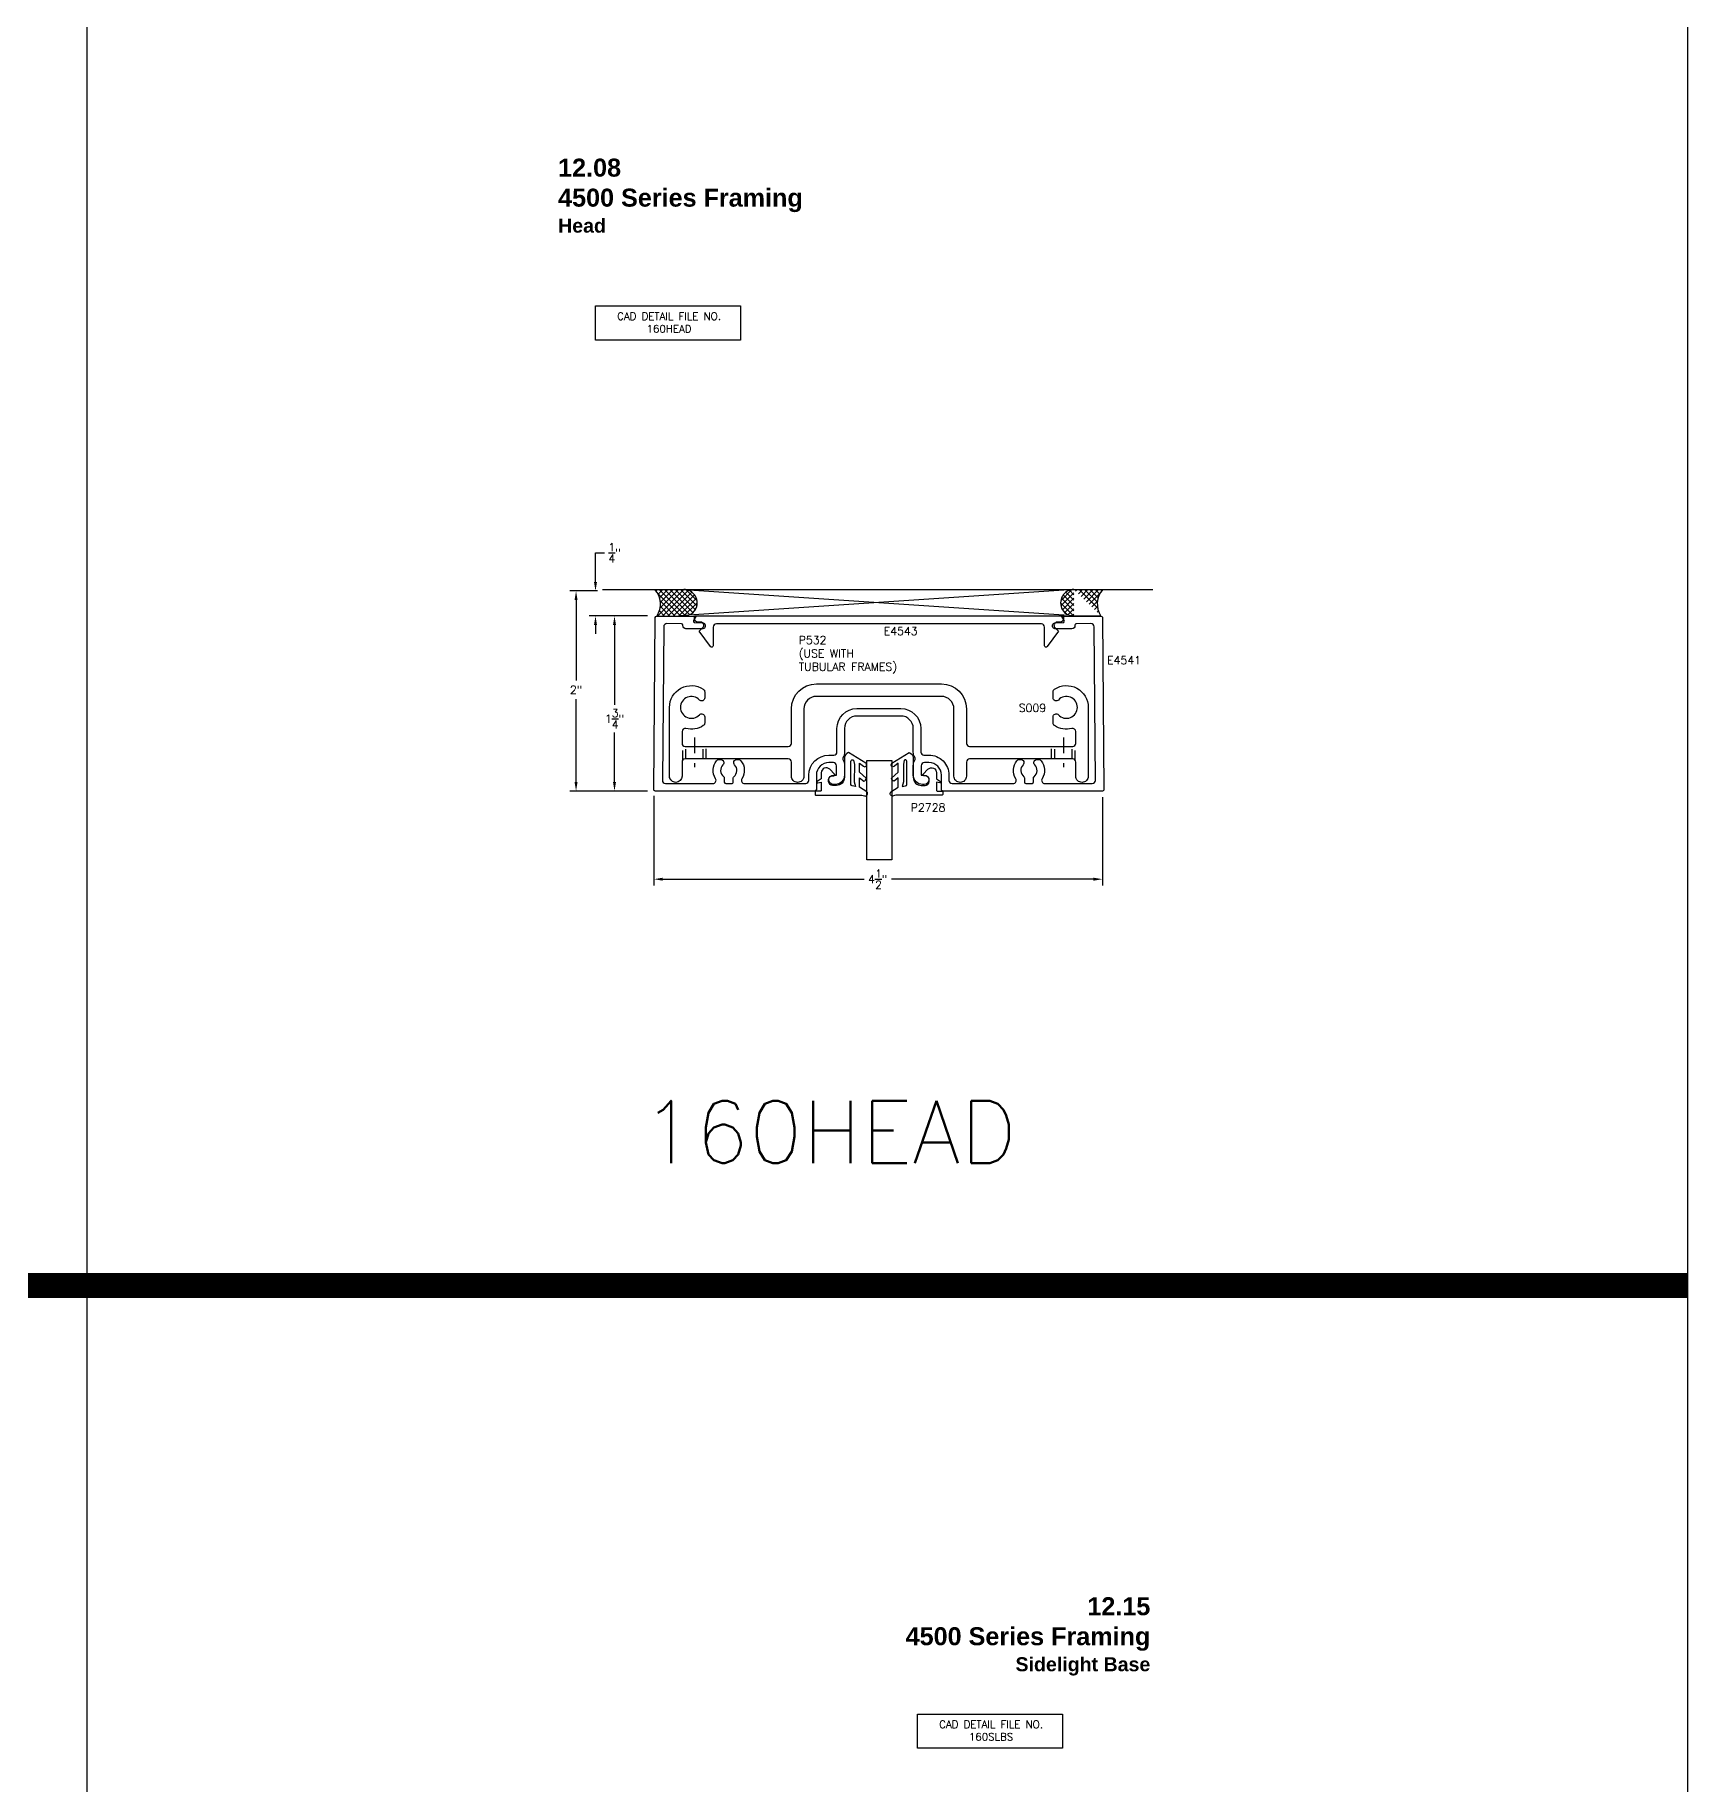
# Model space of a CAD drawing. Extents: x 0 to 139, y 0 to 75.
# Drawn here: x 122.39 to 139.03, y 39.88 to 57.38 of the extents above; entities that cross this region are included whole.
import ezdxf

# ---------------------------------------------------------------- set-up
doc = ezdxf.new("R2010")
doc.units = 0
doc.header["$MEASUREMENT"] = 0
doc.header["$PDMODE"] = 3
doc.linetypes.add('CENTER', pattern=[2, 1.25, -0.25, 0.25, -0.25])
doc.linetypes.add('HIDDEN', pattern=[0.375, 0.25, -0.125])
doc.layers.get('DEFPOINTS').update_dxf_attribs({"linetype": 'CONTINUOUS'})
for name, color, linetype in [('R-ANNO-DIMS', 3, 'CONTINUOUS'), ('R-ANNO-TEXT', 6, 'CONTINUOUS'), ('R-DET1', 4, 'CONTINUOUS'), ('R-DET2', 2, 'CONTINUOUS'), ('R-DET3', 5, 'CONTINUOUS'), ('R-OTLN', 1, 'CONTINUOUS'), ('TITLE', 7, 'CONTINUOUS')]:
    doc.layers.add(name, color=color, linetype=linetype)
doc.styles.get("Standard").update_dxf_attribs({"font": 'simplex'})
doc.dimstyles.new('1X', dxfattribs={"dimscale": 0, "dimtxt": 0.08, "dimasz": 0.09, "dimexe": 0.0625, "dimexo": 0.0625, "dimgap": 0.045, "dimtad": 0, "dimtih": 1, "dimtoh": 1, "dimdec": 4, "dimzin": 4, "dimtxsty": 'STANDARD', "dimcen": 0, "dimazin": 3, "dimtfac": 1, "dimtdec": 4, "dimtofl": 0, "dimtmove": 0, "dimatfit": 3, "dimtolj": 1, "dimtzin": 4})

# ---------------------------------------------------------------- blocks, each defined once
blk = doc.blocks.new('*D85')
at = {"layer": 'DEFPOINTS', "color": 0}
for p in [(128.074930719824, 51.82235496184064), (127.9918811574224, 51.57235496184064), (128.574930719824, 51.57235496184064)]:
    blk.add_point(p, dxfattribs=at)
at = {"layer": 'R-ANNO-DIMS', "color": 0}
for p, q in [((127.9918811574224, 51.91235496184064), (127.9918811574224, 52.20435496184061)), ((127.9918811574224, 52.20435496184061), (128.0818811574224, 52.20435496184061)), ((128.012430719824, 51.82235496184064), (127.9293811574224, 51.82235496184064)), ((128.512430719824, 51.57235496184064), (127.9293811574224, 51.57235496184064)), ((127.9918811574224, 51.48235496184063), (127.9918811574224, 51.39235496184064))]:
    blk.add_line(p, q, dxfattribs=at)
for points in [[(127.9768811574224, 51.91235496184064), (128.0068811574224, 51.91235496184064), (127.9918811574224, 51.82235496184064)], [(127.9768811574224, 51.48235496184063), (128.0068811574224, 51.48235496184063), (127.9918811574224, 51.57235496184064)]]:
    blk.add_solid(points, dxfattribs=at)
at = {"layer": 'R-ANNO-DIMS', "color": 0, "insert": (128.1821192526605, 52.20435496184064), "char_height": 0.08, "attachment_point": 5}
blk.add_mtext('\\A1;{\\H1.000000x;\\S1/4;}"', dxfattribs=at)
blk = doc.blocks.new('*D86')
at = {"layer": 'DEFPOINTS', "color": 0}
for p in [(128.074930719824, 51.82235496184064), (127.7977282077446, 49.82235496184064), (128.574930719824, 49.82235496184064)]:
    blk.add_point(p, dxfattribs=at)
at = {"layer": 'R-ANNO-DIMS', "color": 0}
for p, q in [((128.012430719824, 51.82235496184064), (127.7352282077446, 51.82235496184064)), ((127.7977282077446, 51.73235496184063), (127.7977282077446, 50.92601433000623)), ((127.7977282077446, 49.91235496184064), (127.7977282077446, 50.74077623476814)), ((128.512430719824, 49.82235496184064), (127.7352282077446, 49.82235496184064))]:
    blk.add_line(p, q, dxfattribs=at)
for points in [[(127.7827282077446, 51.73235496184063), (127.8127282077446, 51.73235496184063), (127.7977282077446, 51.82235496184064)], [(127.7827282077446, 49.91235496184064), (127.8127282077446, 49.91235496184064), (127.7977282077446, 49.82235496184064)]]:
    blk.add_solid(points, dxfattribs=at)
at = {"layer": 'R-ANNO-DIMS', "color": 0, "insert": (127.7977282077446, 50.83339528238721), "char_height": 0.08, "attachment_point": 5}
blk.add_mtext('\\A1;2"', dxfattribs=at)
blk = doc.blocks.new('*D87')
at = {"layer": 'DEFPOINTS', "color": 0}
for p in [(128.574930719824, 51.57235496184064), (128.1817921333065, 49.82235496184064), (128.574930719824, 49.82235496184064)]:
    blk.add_point(p, dxfattribs=at)
at = {"layer": 'R-ANNO-DIMS', "color": 0}
for p, q in [((128.512430719824, 51.57235496184064), (128.1192921333065, 51.57235496184064)), ((128.1817921333065, 51.48235496184063), (128.1817921333065, 50.68308754423388)), ((128.1817921333065, 49.91235496184064), (128.1817921333065, 50.40642087756721)), ((128.512430719824, 49.82235496184064), (128.1192921333065, 49.82235496184064))]:
    blk.add_line(p, q, dxfattribs=at)
for points in [[(128.1667921333065, 51.48235496184063), (128.1967921333064, 51.48235496184063), (128.1817921333065, 51.57235496184064)], [(128.1667921333065, 49.91235496184064), (128.1967921333064, 49.91235496184064), (128.1817921333065, 49.82235496184064)]]:
    blk.add_solid(points, dxfattribs=at)
at = {"layer": 'R-ANNO-DIMS', "color": 0, "insert": (128.1817921333065, 50.54475421090056), "char_height": 0.08, "attachment_point": 5}
blk.add_mtext('\\A1;1{\\H1.000000x;\\S3/4;}"', dxfattribs=at)
blk = doc.blocks.new('*D88')
at = {"layer": 'DEFPOINTS', "color": 0}
for p in [(128.574931290978, 49.83748585987311), (133.0596677714387, 49.82235496184064), (133.0596677714387, 48.94054802505374)]:
    blk.add_point(p, dxfattribs=at)
at = {"layer": 'R-ANNO-DIMS', "color": 0}
for p, q in [((128.574931290978, 49.77498585987311), (128.574931290978, 48.87804802505374)), ((133.0596677714387, 49.75985496184064), (133.0596677714387, 48.87804802505374)), ((128.664931290978, 48.94054802505374), (130.6766847409968, 48.94054802505374)), ((132.9696677714387, 48.94054802505374), (130.949541883854, 48.94054802505374))]:
    blk.add_line(p, q, dxfattribs=at)
for points in [[(128.664931290978, 48.95554802505374), (128.664931290978, 48.92554802505374), (128.574931290978, 48.94054802505374)], [(132.9696677714387, 48.95554802505374), (132.9696677714387, 48.92554802505374), (133.0596677714387, 48.94054802505374)]]:
    blk.add_solid(points, dxfattribs=at)
at = {"layer": 'R-ANNO-DIMS', "color": 0, "insert": (130.8131133124254, 48.94054802505374), "char_height": 0.08, "attachment_point": 5}
blk.add_mtext('\\A1;4{\\H1.000000x;\\S1/2;}"', dxfattribs=at)
blk = doc.blocks.new('P2728_GASKET')
at = {"layer": 'R-DET2'}
blk.add_lwpolyline([(86.46120887807864, 33.36219521883176), (86.56695216630744, 33.53666553802076, 0.3019516463074474), (86.51966420040158, 33.57666553802077), (86.31966420040156, 33.57666553802077, -0.4142135623730898), (86.23966420040155, 33.65666553802077), (86.23966420040155, 33.69501229106007, -0.3888787318530045), (86.27617797069165, 33.73486007898374), (86.29217797069167, 33.73625989760016, -0.4400105308918127), (86.33566420040155, 33.69641210967649), (86.33566420040155, 33.6824173301445, 0.6681786379192799), (86.35273526821344, 33.67534626233263), (86.40099772158253, 33.72360871570175, 0.6681786379193067), (86.3656423825232, 33.80896405476107), (86.3067926645589, 33.80896405476108), (86.2786528178221, 33.84859891312593, 0.8363234174214557), (86.26440227720535, 33.841897084188), (86.2732266558444, 33.80896405476108), (86.18935302444187, 33.80896405476108, -0.4142135623730351), (86.18335302444187, 33.81496405476108), (86.18335302444187, 33.86496405476107, 0.4142135623729624), (86.17735302444187, 33.87096405476107), (86.14935302444188, 33.87096405476107, 0.4142135623731173), (86.14335302444188, 33.86496405476107), (86.14335302444188, 33.42685783899402, -0.0832448763698527), (86.13517605223807, 33.37803456360661), (86.13517605223807, 33.37803456360661)], format="xyb", dxfattribs=at)
for points in [[(86.17376648040387, 33.35213522214821), (86.22317980650918, 33.42576185912512), (86.3142817831119, 33.42576185912515), (86.28331557857253, 33.38398146192836)], [(86.31266951783415, 33.35867077392468), (86.37051938630334, 33.42576185912515), (86.46233330369903, 33.42576185912515), (86.43060390672854, 33.38772536743917)]]:
    blk.add_lwpolyline(points, dxfattribs=at)
blk.add_lwpolyline([(86.2345827166145, 33.49883513619245, -0.3723118187145701), (86.24942498206737, 33.51166553802077), (86.47966420040156, 33.51166553802073, -0.6681786379192552), (86.49027080211935, 33.48605893630293), (86.44750440106365, 33.47764394220199), (86.27373535506281, 33.4782926751697), (86.22962465859099, 33.4649169598794)], format="xyb", close=True, dxfattribs=at)
at = {"layer": 'R-DET2', "ltscale": 0.1}
for centre, radius, start, end in [((86.15713707609189, 33.36905699157472), 0.02372516318795879, 157.7654673987586, 314.5007368954716), ((86.31266951783415, 33.38834765740523), 0.02967688348053703, 188.4603214230434, 270), ((86.44600966314785, 33.37508409179478), 0.0199283511803879, 139.7021898398144, 319.7021898385545)]:
    blk.add_arc(centre, radius, start, end, dxfattribs=at)

msp = doc.modelspace()

# ---------------------------------------------------------------- hatches: boundary and pattern name
at = {"layer": 'R-DET3'}
h = msp.add_hatch(dxfattribs=at)
h.set_pattern_fill('ANSI37', color=256, scale=0.3, angle=90, style=0)
h.set_pattern_definition([(44.99999999999999, (125.7027396501865, 44.84640092135556), (0.02651650429449553, -0.02651650429449553), []), (315, (125.7027396501865, 44.84640092135556), (-0.02651650429449553, -0.02651650429449553), [])])
edge = h.paths.add_edge_path()
edge.add_line((128.5861759453405, 51.83754960449622), (128.8746812387893, 51.83727941219856))
edge.add_line((128.6050701115995, 51.57215742917046), (128.8746812387893, 51.56980456850856))
edge.add_arc((128.8746812387892, 51.70354199035356), 0.1337374218449998, 269.0000000000347, 450.000000000273)
edge.add_arc((128.4252399460363, 51.69272336912547), 0.216506430213313, 326.1603861069982, 401.984032976485)
h = msp.add_hatch(dxfattribs=at)
h.set_pattern_fill('ANSI37', color=256, scale=0.3, angle=90, style=0)
h.set_pattern_definition([(135, (135.9468588410762, 44.84640092135556), (-0.02651650429449553, -0.02651650429449553), []), (225, (135.9468588410762, 44.84640092135556), (0.02651650429449553, -0.02651650429449553), [])])
edge = h.paths.add_edge_path()
edge.add_line((133.0634225459222, 51.83754960449621), (132.7749172524735, 51.83727941219855))
edge.add_line((133.0445283796632, 51.57215742917046), (132.7749172524734, 51.56980456850856))
edge.add_arc((132.7749172524734, 51.70354199035356), 0.1337374218449998, 89.99999999972698, 270.9999999999653, ccw=False)
edge.add_arc((133.2243585452264, 51.69272336912547), 0.216506430213313, 138.0159670235149, 213.8396138930017, ccw=False)

# ---------------------------------------------------------------- linework, layer by layer
at = {"layer": 'R-ANNO-TEXT'}
for points in [[(127.9903681733036, 54.67231087037147), (129.4418481162988, 54.67231087037147), (129.4418481162988, 54.33024803086753), (127.9903681733036, 54.33024803086753)], [(131.2093399918245, 40.59357805692304), (132.6608199348198, 40.59357805692304), (132.6608199348198, 40.2515152174191), (131.2093399918245, 40.2515152174191)]]:
    msp.add_lwpolyline(points, close=True, dxfattribs=at)
at = {"layer": 'R-DET1', "color": 4, "linetype": 'CONTINUOUS'}
for points in [[(130.824930569824, 51.49235492184064), (129.199930519824, 51.49235486184064, 0.4142135623730951), (129.168930519824, 51.46135486184064), (129.168930519824, 51.27535486184064, -0.7221456320396887), (129.141897519824, 51.26639876184064), (129.027930519824, 51.41951336184064), (129.065851519824, 51.45743466184064, 0.668184623559297), (129.043931519824, 51.51035492184064), (129.011930519824, 51.51035492184064, -0.4142164072367515), (128.980930519824, 51.54135482184064), (128.980930519824, 51.57235496184064), (130.824930569824, 51.57235496184064), (132.668930619824, 51.57235496184064), (132.668930619824, 51.54135482184064, -0.4142164072367515), (132.637930619824, 51.51035492184064), (132.605929619824, 51.51035492184064, 0.668184623559297), (132.584009619824, 51.45743466184064), (132.621930619824, 51.41951336184064), (132.507963619824, 51.26639876184064, -0.7221456320396887), (132.480930619824, 51.27535486184064), (132.480930619824, 51.46135486184064, 0.4142135623730951), (132.449930619824, 51.49235486184064)], [(131.574930719824, 50.64348441179787, 0.414213562373095), (131.449930719824, 50.76848441179787), (130.199930719824, 50.76848441179787, 0.414213562373095), (130.074930719824, 50.64348441179787), (130.074930719824, 49.97048430179787, -0.4188549800774702), (130.011930719824, 49.90848428944614, -0.4142137040956277), (129.9499307174723, 49.97048432179788), (129.949930719824, 50.11148431179787, 0.414213562373095), (129.918930719824, 50.14248431179787), (128.887930719824, 50.14248431179787, 0.414213562373095), (128.856930719824, 50.11148431179787), (128.856930719824, 49.97048424179788, -0.4142133261689057), (128.794930719824, 49.90848429179785, -0.4188549854592059), (128.7319307174723, 49.97048429179787), (128.731930719824, 50.65848441179787, -0.596856462704052), (129.069695719824, 50.84063881179787, -0.2524668361145309), (129.0836653318835, 50.81473601179788), (129.083664719824, 50.75359361179787, -0.6723613123645654), (129.0304945366403, 50.73192850996946, 2.579029645452664), (129.030493719824, 50.58504081179788, -0.6723613123645642), (129.083665861869, 50.56337491179787), (129.083664719824, 50.50223251179787, -0.2524668361145303), (129.0696953835819, 50.4763302232254, -0.2137795679637357), (128.8957427306184, 50.44752035325034, 0.4909563850704222), (128.856930719824, 50.41752071179788), (128.856930819824, 50.29848431179788, 0.414213562373095), (128.887930719824, 50.26748441179787), (129.918930719824, 50.26748431179787, 0.414213562373095), (129.949930719824, 50.29848431179787), (129.949930719824, 50.64348441179787, -0.414213562373095), (130.199930719824, 50.89348441179787), (131.449930719824, 50.89348441179787, -0.414213562373095), (131.699930719824, 50.64348441179787), (131.699930819824, 50.29848431179787, 0.414213562373095), (131.730930719824, 50.26748441179787), (132.761931019824, 50.26748431179787, 0.414213562373095), (132.792931019824, 50.29848431179787), (132.7929310525906, 50.41752071179776, 0.4909592906827637), (132.754118719824, 50.44752031179787, -0.2137748691319198), (132.580165419824, 50.47632971179787, -0.2524618184499535), (132.5661961232058, 50.50223251179787), (132.566196119824, 50.56337491179787, -0.6723604939418244), (132.6193679693846, 50.58504076250959, 2.581069989975575), (132.619368019824, 50.73192771179788, -0.6723604939418252), (132.5661960493012, 50.75359361179787), (132.566196019824, 50.81473601179788, -0.2524584205091138), (132.5801654179661, 50.8406388146236, -0.5968566468199359), (132.9179307494281, 50.65848431179788), (132.917930848824, 49.97048429179787, -0.4142137040956223), (132.855930819824, 49.90848429279788, -0.4188566839400316), (132.7929304474723, 49.97048429179787), (132.792931019824, 50.11148431179787, 0.414213562373095), (132.761931019824, 50.14248431179787), (131.730930719824, 50.14248431179787, 0.414213562373095), (131.699930719824, 50.11148431179787), (131.699930719824, 49.97048430179787, -0.4142136096139375), (131.637930719824, 49.90848429179788, -0.4188549854594484), (131.5749307174723, 49.97048429179787)]]:
    msp.add_lwpolyline(points, format="xyb", close=True, dxfattribs=at)
at = {"layer": 'R-DET2'}
msp.add_lwpolyline([(130.9545252471348, 50.12808484618255), (130.9545252471348, 49.13409892545273), (130.7045252471348, 49.13409892545273), (130.7045252471348, 50.12808484618255), (130.9545252471348, 50.12808484618255)], close=True, dxfattribs=at)
at = {"layer": 'R-DET3'}
for p, q in [((128.062453229085, 51.8375555986795), (133.562453229085, 51.8375555986795)), ((132.7749172524741, 51.83727941219855), (128.824930719824, 51.57235496184064)), ((128.8746812387886, 51.83727941219855), (132.824930719824, 51.57235496184064)), ((128.6050701115995, 51.57215742917046), (128.8746812387892, 51.56980456850856)), ((133.0445283796632, 51.57215742917046), (132.7749172524734, 51.56980456850856))]:
    msp.add_line(p, q, dxfattribs=at)
at = {"layer": 'R-DET3', "linetype": 'HIDDEN', "ltscale": 0.125}
for p, q in [((128.8634305189999, 50.12773600337063), (128.8634305189999, 50.28224110477415)), ((128.8944305189999, 50.14218610372785), (128.8944305189999, 50.26779097838845)), ((129.0674305189999, 50.14218610372785), (129.0674305189999, 50.26667943220712)), ((129.0984305189999, 50.14329764990917), (129.0984305189999, 50.26667943220712)), ((132.5514309206481, 50.14329764990917), (132.5514309206481, 50.26667943220712)), ((132.5824309206481, 50.14218610372785), (132.5824309206481, 50.26667943220712)), ((132.7554309206481, 50.14218610372785), (132.7554309206481, 50.26779097838845)), ((132.7864309206481, 50.12773600337063), (132.7864309206481, 50.28224110477415))]:
    msp.add_line(p, q, dxfattribs=at)
at = {"layer": 'R-DET3', "linetype": 'CENTER', "ltscale": 0.125}
for p, q in [((128.9809305189999, 50.35664776937702), (128.9809305189999, 50.05964776937702)), ((132.6689309206481, 50.35664776937702), (132.6689309206481, 50.05964776937702))]:
    msp.add_line(p, q, dxfattribs=at)
at = {"layer": 'R-DET3'}
for centre, radius, start, end in [((128.4252399460363, 51.69272336912547), 0.216506430213313, 326.160386106998, 41.98403297648552), ((128.8746812387892, 51.70354199035356), 0.1337374218449998, 269.0000000000349, 90.00000000027273), ((132.7749172524734, 51.70354199035356), 0.1337374218449998, 89.99999999972724, 270.9999999999652), ((133.2243585452264, 51.69272336912547), 0.216506430213313, 138.0159670235153, 213.8396138930015)]:
    msp.add_arc(centre, radius, start, end, dxfattribs=at)
at = {"layer": 'R-OTLN'}
msp.add_lwpolyline([(132.16678337499, 49.89735496184063, 0.5909725436546284), (132.192978484434, 49.94493254433077, -0.3197963228616487), (132.2028965024662, 50.12569808871572, -0.2280725891363113), (132.2271207154163, 50.13735416184076), (132.2437431814958, 50.13735416184083, -0.6617484582739888), (132.2663688941959, 50.0844518992464, 0.4407990932537782), (132.2741742557667, 49.965124481944, -0.22773484967621), (132.2797992456314, 49.95341511881176), (132.2797992456314, 49.91235496184063, 0.414213562373095), (132.2947992456313, 49.89735496184063), (132.3547992456313, 49.89735496184063, 0.4142135623730949), (132.3697992456314, 49.91235496184063), (132.3697992456314, 49.95341511881176, -0.2277348496762187), (132.375424235496, 49.96512448194399, 0.440797030973145), (132.3832292456314, 50.08445236184063, -0.6608515552043351), (132.4057762456314, 50.13735416184063), (132.4224777942129, 50.13735416184063, -0.2280737748820374), (132.4467020943742, 50.1256979795015, -0.3197947314033369), (132.4566198143579, 49.94493251114817, 0.5909721163654706), (132.4828149448015, 49.89735496184063), (132.9578697805528, 49.89735496184063, 0.416771853805443), (132.9888686001678, 49.92862548444108), (132.9754560578116, 51.46555060784078, 0.4142135623730992), (132.9441867155961, 51.49627890485532), (132.7995652225491, 51.49501681220579, 0.4142135623731124), (132.7846966917356, 51.47988648532735), (132.784722872302, 51.47688648956235), (132.7847315982267, 51.47588659763662, -0.4142135623730784), (132.7540033012122, 51.44461725542118), (132.591636484402, 51.44320024167499, -1.000028389141318), (132.591095438503, 51.50519796090192), (132.6644849989484, 51.50583842189315, 0.5773505075162317), (132.6772785328793, 51.52845093542423), (132.6535432677451, 51.5687453537906), (133.0445283796632, 51.57215742917046, -0.414213562373095), (133.0596587065417, 51.55728889835697), (133.0746672002847, 49.83748585987311, -0.4167718538054315), (133.0596677714387, 49.82235496184064), (131.4647992456314, 49.82235496184063, -0.4142135623730863), (131.4497992456313, 49.83735496184063), (131.4497992456313, 49.98137411681897, 0.414213562373095), (131.3247992456313, 50.10637411681897), (131.2798309915283, 50.10637411681897, 0.4142135623730867), (131.2488309915283, 50.07537411681897), (131.2488309915283, 49.98137411681897), (131.2783309915283, 49.98137411681897, -1.000000000000038), (131.2783309915283, 49.88837411681897), (131.2618309915283, 49.88837411681897, -0.414213562373095), (131.1688309915284, 49.98137411681897), (131.1688309915284, 50.07537411681898, -0.1278571642060013), (131.1828843037119, 50.12943278607209, 0.2624767065395384), (131.1827410628762, 50.15988178365649, -0.1302484653944442), (131.1688309915284, 50.21237411681897), (131.1688309915284, 50.44735496184064, 0.414213562373095), (131.0438309915284, 50.57235496184064), (130.8247992456313, 50.57235496184064), (130.6057674997344, 50.57235496184064, 0.414213562373095), (130.4807674997344, 50.44735496184064), (130.4807674997344, 50.21237411681897, -0.1302484653944463), (130.4668574283865, 50.15988178365648, 0.2624767065395306), (130.4667141875508, 50.12943278607209, -0.1278571642060004), (130.4807674997344, 50.07537411681897), (130.4807674997344, 49.98137411681897, -0.414213562373095), (130.3877674997343, 49.88837411681897), (130.3712674997344, 49.88837411681897, -1.000000000000038), (130.3712674997344, 49.98137411681897), (130.4007674997343, 49.98137411681897), (130.4007674997343, 50.07537411681897, 0.4142135623730867), (130.3697674997343, 50.10637411681897), (130.3247992456313, 50.10637411681897, 0.414213562373095), (130.1997992456313, 49.98137411681897), (130.1997992456313, 49.83735496184064, -0.4142135623730862), (130.1847992456314, 49.82235496184064), (128.589930719824, 49.82235496184064, -0.4167718538054315), (128.574931290978, 49.83748585987311), (128.589939784721, 51.55728889835697, -0.414213562373095), (128.6050701115995, 51.57215742917046), (128.9960552235175, 51.5687453537906), (128.9723199583834, 51.52845093542423, 0.5773505075162317), (128.9851134923143, 51.50583842189315), (129.0585030527597, 51.50519796090192, -1.000028389141318), (129.0579620068607, 51.44320024167499), (128.8955951900506, 51.44461725542118, -0.4142135623730783), (128.864866893036, 51.47588659763662), (128.8648756189606, 51.47688648956235), (128.864901799527, 51.47988648532735, 0.4142135623731125), (128.8500332687136, 51.49501681220579), (128.7054117756666, 51.49627890485532, 0.4142135623730909), (128.6741424334511, 51.46555060784078), (128.6607298910949, 49.92862548444109, 0.416771853805443), (128.6917287107099, 49.89735496184064), (129.1657835464612, 49.89735496184064, 0.590972116365482), (129.1919786769048, 49.94493251114817, -0.3197947314033392), (129.2018963968885, 50.1256979795015, -0.2280737748820351), (129.2261206970498, 50.13735416184063), (129.2428222456313, 50.13735416184063, -0.6608515552043351), (129.2653692456313, 50.08445236184064, 0.440797030973145), (129.2731742557667, 49.965124481944, -0.2277348496762189), (129.2787992456313, 49.95341511881176), (129.2787992456313, 49.91235496184064, 0.4142135623731037), (129.2937992456313, 49.89735496184064), (129.3537992456313, 49.89735496184064, 0.414213562373095), (129.3687992456314, 49.91235496184064), (129.3687992456314, 49.95341511881176, -0.22773484967621), (129.374424235496, 49.965124481944, 0.4407990932537783), (129.3822295970668, 50.0844518992464, -0.6617484582739889), (129.4048553097669, 50.13735416184084), (129.4214777758464, 50.13735416184077, -0.2280725891363071), (129.4457019887965, 50.12569808871572, -0.3197963228616394), (129.4556200068287, 49.94493254433078, 0.5909725436546185), (129.4818151162727, 49.89735496184064), (130.0937992456313, 49.89735496184063, 0.4142135623730992), (130.1247992456314, 49.92835496184064), (130.1247992456314, 49.98137411681897, -0.4142135623731029), (130.3247992456313, 50.18137411681897), (130.3747674997344, 50.18137411681897, 0.4142135623730969), (130.4057674997343, 50.21237411681897), (130.4057674997344, 50.44735496184064, -0.414213562373095), (130.6057674997344, 50.64735496184064), (130.8247992456313, 50.64735496184063), (131.0438309915284, 50.64735496184064, -0.414213562373095), (131.2438309915283, 50.44735496184064), (131.2438309915283, 50.21237411681897, 0.4142135623730967), (131.2748309915283, 50.18137411681897), (131.3247992456313, 50.18137411681897, -0.4142135623731052), (131.5247992456314, 49.98137411681897), (131.5247992456314, 49.92835496184064, 0.4142135623730992), (131.5557992456313, 49.89735496184063)], format="xyb", close=True, dxfattribs=at)
at = {"layer": 'TITLE'}
for p, q in [((122.9080004981786, 74.87895019504157), (122.9080004981786, 14.87895019504157)), ((138.9080004981786, 69.87895019504157), (138.9080004981786, 5.250000000000028))]:
    msp.add_line(p, q, dxfattribs=at)
at = {"layer": 'TITLE', "const_width": 0.25}
msp.add_lwpolyline([(0.25, 44.87895019504157), (138.9080004981786, 44.87895019504157)], dxfattribs=at)

# ---------------------------------------------------------------- block references
at = {"layer": 'R-DET2', "rotation": 89.99999999999993}
msp.add_blockref('P2728_GASKET', (164.057433037755, -36.36099806260142), dxfattribs=at)
at = {"layer": 'R-DET2', "xscale": -1, "rotation": 270}
msp.add_blockref('P2728_GASKET', (97.59210196171355, -36.36099806260125), dxfattribs=at)

# ---------------------------------------------------------------- texts
at = {"layer": 'R-ANNO-TEXT', "char_height": 0.075, "width": 1.875, "attachment_point": 2}
for s, insert in [('CAD DETAIL FILE NO.\\P160HEAD', (128.7270504351304, 54.60672811918765)), ('CAD DETAIL FILE NO.\\P160SLBS', (131.9460222536513, 40.52799530573922))]:
    msp.add_mtext(s, dxfattribs=dict(at, insert=insert))
at = {"layer": 'R-ANNO-TEXT', "char_height": 0.08, "attachment_point": 1}
for s, insert in [('E4543', (130.8730808543083, 51.46130254387576)), ('P532\\P(USE WITH\\PTUBULAR FRAMES)', (130.0227832102763, 51.37172330227384)), ('\\A1;E4541', (133.1058346896424, 51.16952951440815)), ('\\A1;S009', (132.222439430843, 50.69343984000448)), ('P2728', (131.1432552457437, 49.69773158107226))]:
    msp.add_mtext(s, dxfattribs=dict(at, insert=insert))
at = {"layer": 'TITLE'}
msp.add_text('160HEAD', height=0.625, dxfattribs=at).set_placement((128.4529308748026, 46.10034468591175))
at = {"layer": 'TITLE', "char_height": 0.18, "width": 7.44}
for s, insert, attachment_point in [('{\\fArial|b1|i0|c0|p34;12.08\\P4500 Series Framing\\P\\H0.7778x;Head}', (127.6181163187987, 56.14541029225031, 6.210692218000771), 1), ('{\\fArial|b1|i0|c0|p34;12.15\\P4500 Series Framing\\P\\H0.7778x;Sidelight Base}', (133.5380515255157, 41.76139196818711, 6.210692218000771), 3)]:
    msp.add_mtext(s, dxfattribs=dict(at, insert=insert, attachment_point=attachment_point))

# ---------------------------------------------------------------- dimensions: what is measured, and where the dimension line sits
at = {"layer": 'R-ANNO-DIMS'}
for base, p1, p2, picture, middle in [((127.9918811574224, 51.57235496184064), (128.074930719824, 51.82235496184064), (128.574930719824, 51.57235496184064), '*D85', (128.1821192526605, 52.20435496184064)), ((127.7977282077446, 49.82235496184064), (128.074930719824, 51.82235496184064), (128.574930719824, 49.82235496184064), '*D86', (127.7977282077446, 50.83339528238721)), ((128.1817921333065, 49.82235496184064), (128.574930719824, 51.57235496184064), (128.574930719824, 49.82235496184064), '*D87', (128.1817921333065, 50.54475421090056))]:
    dim = msp.add_linear_dim(base=base, p1=p1, p2=p2, angle=90, dimstyle='1X', override={"dimscale": 1, "dimpost": '"'}, dxfattribs=at)
    dim.commit()
    dim.dimension.update_dxf_attribs({"geometry": picture, "text_midpoint": middle, "dimtype": 160})
dim = msp.add_linear_dim(base=(133.0596677714387, 48.94054802505374), p1=(128.574931290978, 49.83748585987311), p2=(133.0596677714387, 49.82235496184064), dimstyle='1X', override={"dimscale": 1, "dimpost": '"'}, dxfattribs=at)
dim.commit()
dim.dimension.update_dxf_attribs({"geometry": '*D88', "text_midpoint": (130.8131133124254, 48.94054802505374), "dimtype": 160})

doc.saveas('drawing.dxf')
